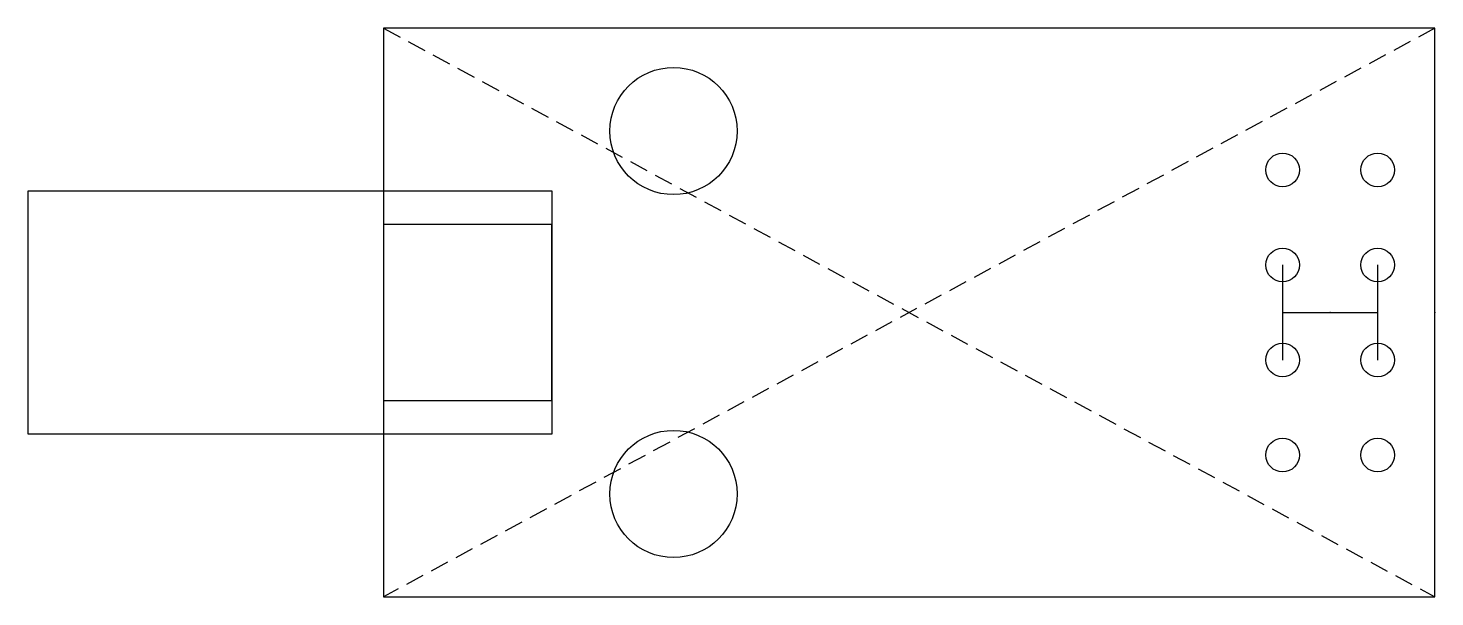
# Model space of a CAD drawing. Header units: millimetres. Extents: x -23.6 to 14.1, y -7.6 to 7.6.
import ezdxf

# ---------------------------------------------------------------- set-up
doc = ezdxf.new("R2010")
doc.units = ezdxf.units.MM
doc.linetypes.add('DASHED', pattern=[0.75, 0.5, -0.25])
doc.layers.get('0').update_dxf_attribs({"linetype": 'CONTINUOUS'})
doc.layers.add('1', color=7, linetype='DASHED')

msp = doc.modelspace()

# ---------------------------------------------------------------- linework, layer by layer
for p, q in [((9.98, 1.27), (9.98, -1.27)), ((12.52, 1.27), (12.52, -1.27)), ((9.98, 0), (12.52, 0))]:
    msp.add_line(p, q)
for points in [[(14.05, 7.6), (-14.05, 7.6), (-14.05, -7.6), (14.05, -7.6)], [(-23.55, 3.25), (-14.05, 3.25), (-14.05, -3.25), (-23.55, -3.25)], [(-23.55, 3.25), (-9.55, 3.25), (-9.55, -3.25), (-23.55, -3.25)], [(-9.55, 2.35), (-14.05, 2.35), (-14.05, -2.35), (-9.55, -2.35)]]:
    msp.add_lwpolyline(points, close=True)
for centre, radius in [((-6.3, 4.85), 1.7), ((9.98, 3.81), 0.45), ((12.52, 3.81), 0.45), ((9.98, 1.27), 0.45), ((12.52, 1.27), 0.45), ((9.98, -1.27), 0.45), ((12.52, -1.27), 0.45), ((-6.3, -4.85), 1.7), ((9.98, -3.81), 0.45), ((12.52, -3.81), 0.45)]:
    msp.add_circle(centre, radius)
for p in [(0, 0), (0, 0), (11.25, 0), (14.05, 0)]:
    msp.add_point(p)
at = {"layer": '1'}
for p, q in [((14.05, 7.6), (-14.05, -7.6)), ((-14.05, 7.6), (14.05, -7.6))]:
    msp.add_line(p, q, dxfattribs=at)

doc.saveas('drawing.dxf')
